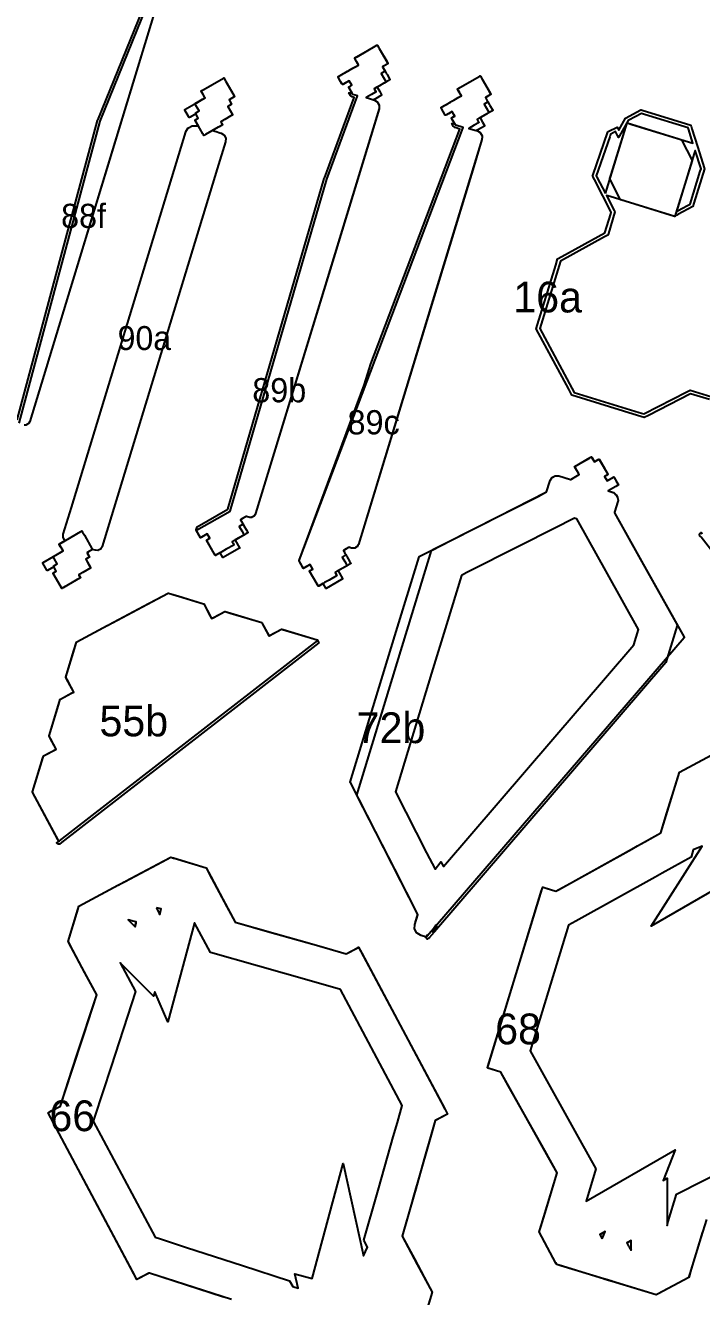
# Model space of a CAD drawing. Header units: millimetres. Extents: x 0 to 500, y 0 to 700.
# Drawn here: x 219.6 to 351.5, y 314.9 to 562.8 of the extents above; entities that cross this region are included whole.
import ezdxf
from ezdxf.enums import TextEntityAlignment as Align

# ---------------------------------------------------------------- set-up
doc = ezdxf.new("R2010")
doc.units = ezdxf.units.MM
doc.layers.add('CORTE', color=1, linetype='Continuous')
doc.layers.add('GRABADO', color=5, linetype='Continuous')

msp = doc.modelspace()

# ---------------------------------------------------------------- linework, layer by layer
at = {"layer": 'CORTE'}
for points in [[(218.4, 485.25), (234.22, 544.14), (243.21, 566.21)], [(244.57, 564.55), (227.08, 507.16), (220.5, 485.58), (220.5, 485.57), (220.3, 485.24), (220.22, 485.12), (220.21, 485.11), (220.21, 485.1), (220.2, 485.1), (220.19, 485.1), (220.07, 485.03), (219.73, 484.85), (219.73, 484.85), (219.72, 484.85), (219.72, 484.85), (219.71, 484.84), (219.7, 484.84), (219.56, 484.85)], [(353.06, 489.81), (349.36, 490.95), (341.14, 486.75), (340.3, 486.33), (339.03, 486.72), (326.23, 490.67), (325.6, 491.84), (319.24, 503.63), (323.06, 516.02), (323.44, 517.25), (324.28, 517.72), (332.67, 522.35), (333.8, 526.02), (333.9, 526.35), (330.6, 532.73), (330.37, 533.18), (330.26, 533.38), (330.32, 533.55), (333.23, 542.06), (333.28, 542.08), (335.03, 542.98), (335.35, 542.35), (335.35, 542.35), (336.69, 544.71), (339.66, 546.3), (339.74, 546.34), (339.93, 546.28), (349.4, 543.36), (349.44, 543.23), (349.47, 543.16), (349.64, 542.62), (350.73, 539.16), (352.09, 534.85), (350.02, 528.13), (349.83, 527.5), (348.86, 526.97), (346.9, 525.9), (346.67, 525.77), (346.26, 525.55), (333.68, 529.43), (332.94, 529.65), (334.48, 526.67), (334.62, 526.41), (333.33, 522.23), (333.23, 521.9), (332.58, 521.54), (323.99, 516.8), (323.73, 515.94), (319.95, 503.7), (326.24, 492.04), (326.69, 491.22), (339.35, 487.32), (340.24, 487.04), (348.65, 491.34), (349.29, 491.66), (353.52, 490.36)], [(352.45, 329.94), (351.37, 326.39), (349.44, 320.04), (349.07, 318.83), (349.01, 318.62), (343.03, 315.44), (342.64, 315.23), (334.09, 317.84), (334, 317.86), (332.71, 318.26), (332.61, 318.29), (324.39, 320.8), (323.25, 321.14), (323.07, 321.48), (323.04, 321.53), (319.86, 327.51), (320.29, 328.92), (321.4, 332.58), (323.36, 338.99), (320.91, 343.36), (313.88, 355.94), (312.35, 358.68), (309.89, 359.43), (309.74, 359.47), (309.93, 360.07), (309.93, 360.09), (320.28, 394.06), (320.33, 394.22), (320.49, 394.74), (320.61, 394.71), (320.61, 394.71), (323.09, 393.95), (324.38, 394.67), (325.94, 395.54), (337.89, 402.17), (339.03, 402.8), (343.57, 405.33), (344.7, 409.01), (346.72, 415.66), (347.19, 417.18), (353.4, 420.49)], [(361.84, 398.74), (341.71, 387.15), (351.64, 402.75), (349.89, 402.04), (349.45, 400.58), (349.45, 400.58), (343.84, 397.47), (342.43, 396.69), (327.58, 388.44), (326.98, 388.1), (325.54, 387.31), (318.07, 362.79), (319.04, 361.05), (327.79, 345.41), (330.92, 339.8), (329.01, 333.51), (346.34, 343.49), (344.03, 337.51), (344.8, 337.95), (344.77, 328.73), (345.01, 329.54), (346.63, 334.84), (367.4, 345.37)], [(258.29, 314.79), (250.88, 317.2), (243.86, 319.47), (243.8, 319.49), (243.67, 319.42), (241.4, 318.21), (240.22, 320.43), (224.06, 350.75), (224.81, 351.15), (226.46, 352.03), (226.48, 352.1), (228.69, 358.84), (230.94, 365.73), (233.55, 373.71), (230.71, 379.03), (229.1, 382.05), (228.14, 383.86), (227.98, 384.15), (229.88, 390.39), (230.08, 391.05), (237.68, 395.1), (237.75, 395.14), (238.9, 395.75), (238.99, 395.8), (246.29, 399.69), (247.98, 400.58), (248.55, 400.41), (248.64, 400.38), (254.87, 398.48), (255.99, 396.38), (258.9, 390.92), (260.52, 387.89), (268.34, 385.68), (275.48, 383.66), (282.23, 381.75), (284.41, 382.91), (284.63, 383.03), (285.24, 381.88), (285.26, 381.85), (301.26, 351.82), (301.44, 351.48), (301.97, 350.49), (301.8, 350.4), (301.8, 350.4), (299.6, 349.23), (299.57, 349.21), (298.66, 346.02), (297.57, 342.21), (295.64, 335.45), (295.45, 334.8), (293.13, 326.68), (296.07, 321.16), (297.76, 318.01), (298.96, 315.75), (296.99, 309.27)]]:
    msp.add_lwpolyline(points, dxfattribs=at)
for points in [[(284.6, 555.07), (284.49, 555.28), (284.2, 555.78), (283.87, 556.35), (283.87, 556.35), (283.86, 556.36), (283.86, 556.37), (283.86, 556.38), (283.86, 556.39), (283.86, 556.39), (283.86, 556.4), (283.87, 556.41), (283.87, 556.42), (283.87, 556.42), (283.88, 556.43), (283.88, 556.44), (283.88, 556.44), (283.89, 556.44), (283.9, 556.45), (284.32, 556.69), (288.19, 558.92), (288.2, 558.93), (288.21, 558.93), (288.21, 558.93), (288.22, 558.94), (288.23, 558.94), (288.24, 558.94), (288.24, 558.94), (288.25, 558.94), (288.26, 558.94), (288.26, 558.94), (288.27, 558.94), (288.28, 558.93), (288.28, 558.93), (288.29, 558.93), (288.3, 558.92), (288.3, 558.92), (288.31, 558.91), (288.31, 558.9), (288.32, 558.88), (288.65, 558.31), (290.1, 555.79), (290.32, 555.41), (290.32, 555.4), (290.33, 555.4), (290.33, 555.38), (290.33, 555.37), (290.33, 555.36), (290.33, 555.35), (290.33, 555.34), (290.32, 555.34), (290.32, 555.34), (290.32, 555.33), (290.31, 555.32), (290.31, 555.32), (290.3, 555.31), (290.3, 555.31), (289.34, 554.76), (289.28, 554.72), (289.71, 553.98), (289.74, 553.93), (289.78, 553.86), (290.09, 553.32), (290.17, 553.19), (290.7, 552.26), (290.7, 552.26), (290.7, 552.25), (290.71, 552.24), (290.71, 552.23), (290.71, 552.22), (290.71, 552.22), (290.71, 552.21), (290.7, 552.2), (290.7, 552.19), (290.7, 552.19), (290.69, 552.18), (290.69, 552.17), (290.68, 552.17), (290.68, 552.16), (290.67, 552.16), (290.54, 552.08), (290.13, 551.85), (289.73, 551.62), (289.53, 551.5), (288.72, 551.04), (288.6, 550.97), (288.25, 550.77), (288.74, 549.92), (289.11, 549.27), (289.11, 549.27), (289.12, 549.26), (289.12, 549.24), (289.12, 549.23), (289.12, 549.22), (289.12, 549.21), (289.12, 549.21), (289.11, 549.2), (289.11, 549.19), (289.1, 549.19), (289.1, 549.18), (289.1, 549.18), (289.09, 549.17), (289.09, 549.17), (287.93, 548.5), (287.54, 548.28), (287.72, 548.22), (287.73, 548.22), (287.73, 548.22), (288.07, 548), (288.3, 547.87), (288.3, 547.86), (288.31, 547.86), (288.31, 547.85), (288.32, 547.84), (288.32, 547.84), (288.44, 547.61), (288.63, 547.26), (288.63, 547.25), (288.64, 547.24), (288.64, 547.24), (288.64, 547.23), (288.64, 547.22), (288.63, 546.96), (288.62, 546.57), (288.62, 546.56), (288.61, 546.55), (288.61, 546.55), (279.06, 515.22), (264.54, 467.58), (264.54, 467.57), (264.43, 467.39), (264.26, 467.12), (264.25, 467.11), (264.25, 467.1), (264.24, 467.1), (264.24, 467.1), (263.96, 466.95), (263.78, 466.85), (263.77, 466.85), (263.76, 466.85), (263.76, 466.85), (263.75, 466.84), (263.74, 466.84), (263.43, 466.85), (263.22, 466.86), (263.22, 466.86), (263.21, 466.86), (263.2, 466.86), (262.76, 467), (262.64, 467.04), (262.64, 467.03), (262.64, 467.02), (262.64, 467.02), (262.64, 467.01), (262.63, 467), (262.63, 466.99), (262.62, 466.98), (262.61, 466.97), (262.13, 466.69), (261.59, 466.39), (261.83, 465.97), (262.05, 465.6), (262.22, 465.29), (262.27, 465.2), (262.81, 464.28), (263.01, 463.92), (263.01, 463.92), (263.02, 463.91), (263.02, 463.9), (263.02, 463.9), (263.02, 463.88), (263.02, 463.87), (263.01, 463.86), (263.01, 463.85), (263, 463.84), (262.99, 463.83), (262.99, 463.83), (262.98, 463.82), (262.65, 463.63), (262.24, 463.4), (262.24, 463.39), (260.58, 462.44), (260.56, 462.43), (260.56, 462.42), (261.42, 460.93), (261.43, 460.92), (261.43, 460.92), (261.43, 460.91), (261.43, 460.9), (261.43, 460.89), (261.43, 460.88), (261.43, 460.88), (261.43, 460.87), (261.42, 460.86), (261.41, 460.85), (261.41, 460.84), (261.4, 460.83), (261.4, 460.83), (261.25, 460.75), (258.24, 459.01), (258.23, 459.01), (258.23, 459.01), (258.22, 459), (258.22, 459), (258.21, 459), (258.19, 459), (258.18, 459), (258.17, 459), (258.16, 459.01), (258.15, 459.02), (258.14, 459.03), (258.14, 459.03), (258.13, 459.03), (258.13, 459.04), (257.61, 459.94), (256.77, 459.45), (256.76, 459.45), (256.76, 459.45), (256.75, 459.44), (256.75, 459.44), (256.74, 459.44), (256.73, 459.44), (256.72, 459.44), (256.71, 459.44), (256.7, 459.45), (256.69, 459.45), (256.68, 459.45), (256.67, 459.46), (256.67, 459.47), (256.66, 459.48), (256.47, 459.81), (255.01, 462.35), (255, 462.36), (255, 462.37), (255, 462.38), (255, 462.39), (255, 462.4), (255, 462.41), (255, 462.42), (255.01, 462.43), (255.01, 462.44), (255.02, 462.45), (255.03, 462.45), (255.03, 462.45), (255.11, 462.5), (255.6, 462.78), (255.57, 462.83), (255.11, 463.64), (253.96, 462.98), (253.87, 462.93), (253.86, 462.93), (253.85, 462.92), (253.84, 462.92), (253.83, 462.92), (253.82, 462.92), (253.82, 462.92), (253.81, 462.92), (253.79, 462.93), (253.78, 462.94), (253.78, 462.95), (253.77, 462.95), (253.77, 462.95), (253.01, 464.28), (253.01, 464.28), (253, 464.29), (253, 464.29), (253, 464.3), (253, 464.31), (253, 464.32), (253, 464.34), (253.01, 464.35), (253.01, 464.35), (253.02, 464.36), (253.03, 464.37), (253.03, 464.37), (253.04, 464.38), (259.56, 468.08), (278.41, 532.83), (284.42, 549.07), (283.52, 549.34), (283.49, 549.35), (283.48, 549.36), (283.48, 549.36), (283.47, 549.36), (283.47, 549.37), (283.46, 549.37), (283.46, 549.38), (283.45, 549.38), (283.45, 549.39), (283.15, 549.9), (282.7, 550.69), (282.69, 550.7), (282.69, 550.71), (282.69, 550.72), (282.69, 550.73), (282.69, 550.74), (282.69, 550.75), (282.69, 550.76), (282.69, 550.76), (282.7, 550.77), (282.7, 550.78), (282.71, 550.78), (282.71, 550.79), (282.72, 550.79), (282.72, 550.79), (283.08, 551), (283.29, 551.12), (283.1, 551.45), (282.8, 551.98), (282.1, 551.58), (281.56, 551.27), (281.55, 551.27), (281.55, 551.26), (281.54, 551.26), (281.53, 551.26), (281.53, 551.26), (281.52, 551.26), (281.51, 551.26), (281.5, 551.26), (281.5, 551.26), (281.49, 551.27), (281.48, 551.27), (281.48, 551.27), (281.47, 551.28), (281.47, 551.28), (281.46, 551.29), (281.46, 551.3), (281.12, 551.88), (280.64, 552.71), (280.64, 552.71), (280.64, 552.72), (280.64, 552.73), (280.64, 552.74), (280.64, 552.76), (280.64, 552.77), (280.64, 552.77), (280.64, 552.78), (280.65, 552.79), (280.65, 552.79), (280.66, 552.8), (280.66, 552.8), (280.67, 552.81), (280.67, 552.81), (280.7, 552.83), (280.71, 552.83), (281.69, 553.4), (282.51, 553.87), (282.72, 553.99), (283.13, 554.23), (283.98, 554.72), (284.6, 555.07)], [(304.67, 549.07), (304.55, 549.28), (304.26, 549.78), (303.93, 550.35), (303.93, 550.35), (303.93, 550.36), (303.93, 550.37), (303.93, 550.38), (303.93, 550.39), (303.93, 550.39), (303.93, 550.4), (303.93, 550.41), (303.93, 550.42), (303.93, 550.42), (303.94, 550.43), (303.95, 550.44), (303.95, 550.44), (303.95, 550.44), (303.96, 550.45), (304.39, 550.69), (308.25, 552.92), (308.27, 552.93), (308.28, 552.93), (308.28, 552.93), (308.29, 552.94), (308.3, 552.94), (308.3, 552.94), (308.31, 552.94), (308.32, 552.94), (308.32, 552.94), (308.33, 552.94), (308.34, 552.94), (308.35, 552.93), (308.35, 552.93), (308.36, 552.93), (308.36, 552.92), (308.37, 552.92), (308.37, 552.91), (308.38, 552.9), (308.39, 552.88), (308.72, 552.31), (310.17, 549.79), (310.39, 549.41), (310.39, 549.4), (310.39, 549.4), (310.4, 549.38), (310.4, 549.37), (310.4, 549.36), (310.4, 549.35), (310.39, 549.34), (310.39, 549.34), (310.39, 549.34), (310.38, 549.33), (310.38, 549.32), (310.37, 549.32), (310.37, 549.31), (310.36, 549.31), (309.41, 548.76), (309.35, 548.72), (309.78, 547.98), (309.8, 547.93), (309.84, 547.86), (310.15, 547.32), (310.23, 547.19), (310.77, 546.26), (310.77, 546.26), (310.77, 546.25), (310.77, 546.24), (310.77, 546.23), (310.77, 546.22), (310.77, 546.22), (310.77, 546.21), (310.77, 546.2), (310.77, 546.19), (310.76, 546.19), (310.76, 546.18), (310.75, 546.17), (310.75, 546.17), (310.74, 546.16), (310.74, 546.16), (310.6, 546.08), (310.19, 545.85), (309.79, 545.62), (309.6, 545.5), (308.79, 545.04), (308.66, 544.97), (308.32, 544.77), (308.8, 543.92), (309.18, 543.27), (309.18, 543.27), (309.18, 543.26), (309.19, 543.24), (309.19, 543.23), (309.19, 543.22), (309.19, 543.21), (309.18, 543.21), (309.18, 543.2), (309.18, 543.19), (309.17, 543.19), (309.17, 543.18), (309.16, 543.18), (309.16, 543.17), (309.15, 543.17), (308, 542.5), (307.6, 542.28), (307.79, 542.22), (307.79, 542.22), (307.8, 542.22), (308.14, 542), (308.36, 541.87), (308.37, 541.86), (308.37, 541.86), (308.38, 541.85), (308.38, 541.84), (308.39, 541.84), (308.51, 541.61), (308.7, 541.26), (308.7, 541.25), (308.7, 541.24), (308.7, 541.24), (308.7, 541.23), (308.7, 541.22), (308.69, 540.96), (308.68, 540.57), (308.68, 540.56), (308.68, 540.55), (308.68, 540.55), (299.13, 509.22), (284.61, 461.58), (284.61, 461.57), (284.49, 461.39), (284.33, 461.12), (284.32, 461.11), (284.31, 461.1), (284.31, 461.1), (284.3, 461.1), (284.03, 460.95), (283.84, 460.85), (283.84, 460.85), (283.83, 460.85), (283.82, 460.85), (283.82, 460.84), (283.81, 460.84), (283.49, 460.85), (283.29, 460.86), (283.28, 460.86), (283.27, 460.86), (283.27, 460.86), (282.83, 461), (282.71, 461.04), (282.71, 461.03), (282.71, 461.02), (282.71, 461.02), (282.7, 461.01), (282.7, 461), (282.69, 460.99), (282.68, 460.98), (282.67, 460.97), (282.19, 460.69), (281.66, 460.39), (281.89, 459.97), (282.11, 459.6), (282.29, 459.29), (282.34, 459.2), (282.87, 458.28), (283.08, 457.92), (283.08, 457.92), (283.08, 457.91), (283.08, 457.9), (283.08, 457.9), (283.08, 457.88), (283.08, 457.87), (283.08, 457.86), (283.07, 457.85), (283.07, 457.84), (283.06, 457.83), (283.05, 457.83), (283.05, 457.82), (282.72, 457.63), (282.31, 457.4), (282.3, 457.39), (280.64, 456.44), (280.63, 456.43), (280.63, 456.42), (281.49, 454.93), (281.49, 454.92), (281.49, 454.92), (281.5, 454.91), (281.5, 454.9), (281.5, 454.89), (281.5, 454.88), (281.5, 454.88), (281.49, 454.87), (281.49, 454.86), (281.48, 454.85), (281.47, 454.84), (281.47, 454.83), (281.46, 454.83), (281.32, 454.75), (278.3, 453.01), (278.3, 453.01), (278.29, 453.01), (278.29, 453), (278.28, 453), (278.27, 453), (278.26, 453), (278.25, 453), (278.24, 453), (278.22, 453.01), (278.21, 453.02), (278.21, 453.03), (278.2, 453.03), (278.2, 453.03), (278.2, 453.04), (277.68, 453.94), (276.84, 453.45), (276.83, 453.45), (276.82, 453.45), (276.82, 453.44), (276.81, 453.44), (276.81, 453.44), (276.79, 453.44), (276.78, 453.44), (276.77, 453.44), (276.76, 453.45), (276.76, 453.45), (276.75, 453.45), (276.74, 453.46), (276.73, 453.47), (276.73, 453.48), (276.54, 453.81), (275.07, 456.35), (275.07, 456.36), (275.06, 456.37), (275.06, 456.38), (275.06, 456.39), (275.06, 456.4), (275.06, 456.41), (275.07, 456.42), (275.07, 456.43), (275.08, 456.44), (275.09, 456.45), (275.09, 456.45), (275.1, 456.45), (275.17, 456.5), (275.67, 456.78), (275.64, 456.83), (275.17, 457.64), (274.02, 456.98), (273.93, 456.93), (273.93, 456.93), (273.92, 456.92), (273.91, 456.92), (273.9, 456.92), (273.89, 456.92), (273.88, 456.92), (273.87, 456.92), (273.86, 456.93), (273.85, 456.94), (273.84, 456.95), (273.84, 456.95), (273.84, 456.95), (273.08, 458.27), (273.02, 458.37), (273.02, 458.38), (273.01, 458.39), (273.01, 458.4), (273.01, 458.41), (273.01, 458.41), (273.01, 458.42), (273.01, 458.43), (273.02, 458.43), (305, 542.91), (303.59, 543.34), (303.55, 543.35), (303.55, 543.36), (303.55, 543.36), (303.54, 543.36), (303.53, 543.37), (303.53, 543.37), (303.52, 543.38), (303.52, 543.38), (303.51, 543.39), (303.22, 543.9), (302.76, 544.69), (302.76, 544.7), (302.76, 544.71), (302.75, 544.72), (302.75, 544.73), (302.75, 544.74), (302.76, 544.75), (302.76, 544.76), (302.76, 544.76), (302.76, 544.77), (302.77, 544.78), (302.77, 544.78), (302.78, 544.79), (302.79, 544.79), (302.79, 544.79), (303.14, 545), (303.36, 545.12), (303.17, 545.45), (302.86, 545.98), (302.16, 545.58), (301.62, 545.27), (301.62, 545.27), (301.61, 545.26), (301.61, 545.26), (301.6, 545.26), (301.59, 545.26), (301.58, 545.26), (301.58, 545.26), (301.57, 545.26), (301.56, 545.26), (301.55, 545.27), (301.55, 545.27), (301.54, 545.27), (301.54, 545.28), (301.53, 545.28), (301.53, 545.29), (301.52, 545.3), (301.19, 545.88), (300.71, 546.71), (300.71, 546.71), (300.71, 546.72), (300.7, 546.73), (300.7, 546.74), (300.7, 546.76), (300.7, 546.77), (300.71, 546.77), (300.71, 546.78), (300.71, 546.79), (300.72, 546.79), (300.72, 546.8), (300.73, 546.8), (300.73, 546.81), (300.74, 546.81), (300.77, 546.83), (300.77, 546.83), (301.76, 547.4), (302.58, 547.87), (302.78, 547.99), (303.2, 548.23), (304.05, 548.72), (304.67, 549.07)], [(254.67, 548.65), (254.59, 548.79), (254.28, 549.32), (253.93, 549.92), (253.93, 549.92), (253.93, 549.93), (253.93, 549.94), (253.93, 549.95), (253.93, 549.96), (253.93, 549.97), (253.93, 549.98), (253.93, 549.99), (253.93, 549.99), (253.94, 549.99), (253.94, 550), (253.95, 550.01), (253.95, 550.01), (253.96, 550.02), (253.96, 550.02), (254.18, 550.15), (258.26, 552.5), (258.27, 552.5), (258.28, 552.5), (258.28, 552.51), (258.29, 552.51), (258.3, 552.51), (258.3, 552.51), (258.31, 552.51), (258.32, 552.51), (258.33, 552.51), (258.33, 552.51), (258.34, 552.51), (258.35, 552.5), (258.35, 552.5), (258.36, 552.5), (258.36, 552.49), (258.37, 552.49), (258.37, 552.48), (258.38, 552.48), (258.38, 552.46), (258.73, 551.87), (260.26, 549.2), (260.39, 548.98), (260.39, 548.98), (260.39, 548.97), (260.4, 548.95), (260.4, 548.94), (260.4, 548.93), (260.4, 548.93), (260.39, 548.92), (260.39, 548.91), (260.39, 548.91), (260.38, 548.9), (260.38, 548.89), (260.37, 548.89), (260.37, 548.88), (260.36, 548.88), (259.35, 548.3), (259.35, 548.3), (259.79, 547.53), (259.8, 547.5), (259.81, 547.5), (259.81, 547.49), (259.81, 547.48), (259.81, 547.47), (259.81, 547.46), (259.81, 547.45), (259.81, 547.44), (259.8, 547.44), (259.8, 547.43), (259.8, 547.42), (259.79, 547.42), (259.79, 547.41), (259.78, 547.41), (259.78, 547.41), (259.77, 547.4), (259.1, 547.01), (260.01, 545.42), (260.02, 545.4), (260.02, 545.4), (260.03, 545.39), (260.03, 545.38), (260.03, 545.37), (260.03, 545.36), (260.03, 545.35), (260.03, 545.34), (260.02, 545.34), (260.02, 545.33), (260.02, 545.32), (260.01, 545.32), (260.01, 545.31), (260, 545.31), (260, 545.3), (259.64, 545.1), (258.28, 544.32), (258.23, 544.29), (257.74, 544), (258.03, 543.5), (258.04, 543.47), (258.04, 543.47), (258.05, 543.46), (258.05, 543.45), (258.05, 543.44), (258.05, 543.43), (258.05, 543.43), (258.05, 543.42), (258.05, 543.41), (258.04, 543.4), (258.04, 543.4), (258.04, 543.39), (258.03, 543.38), (258.03, 543.38), (258.02, 543.38), (258.02, 543.37), (257.18, 542.89), (256.14, 542.29), (256.84, 542.08), (257.58, 541.86), (257.79, 541.79), (257.79, 541.79), (257.8, 541.79), (258.32, 541.46), (258.36, 541.44), (258.37, 541.43), (258.37, 541.43), (258.38, 541.42), (258.38, 541.41), (258.39, 541.41), (258.41, 541.37), (258.7, 540.83), (258.7, 540.83), (258.7, 540.82), (258.7, 540.81), (258.7, 540.8), (258.7, 540.8), (258.7, 540.75), (258.68, 540.14), (258.68, 540.14), (258.68, 540.13), (258.68, 540.12), (257.07, 534.85), (234.61, 461.15), (234.61, 461.14), (234.59, 461.1), (234.33, 460.69), (234.32, 460.68), (234.31, 460.68), (234.31, 460.67), (234.3, 460.67), (233.88, 460.44), (233.84, 460.42), (233.84, 460.42), (233.83, 460.42), (233.82, 460.42), (233.82, 460.42), (233.81, 460.42), (233.32, 460.43), (233.29, 460.43), (233.28, 460.43), (233.27, 460.44), (233.27, 460.44), (232.71, 460.61), (232.71, 460.61), (232.71, 460.6), (232.71, 460.59), (232.7, 460.58), (232.7, 460.57), (232.69, 460.56), (232.68, 460.55), (232.67, 460.54), (231.94, 460.12), (231.66, 459.96), (231.78, 459.75), (232.1, 459.19), (232.11, 459.17), (232.12, 459.16), (232.12, 459.15), (232.12, 459.14), (232.12, 459.13), (232.12, 459.12), (232.12, 459.1), (232.11, 459.09), (232.11, 459.08), (232.1, 459.07), (232.09, 459.07), (232.08, 459.06), (231.41, 458.67), (232.32, 457.08), (232.33, 457.07), (232.34, 457.06), (232.34, 457.06), (232.34, 457.05), (232.34, 457.04), (232.34, 457.03), (232.34, 457.02), (232.34, 457.01), (232.34, 457), (232.33, 456.99), (232.32, 456.98), (232.32, 456.97), (232.31, 456.97), (232.31, 456.97), (230.59, 455.98), (230.54, 455.95), (230.51, 455.93), (230.05, 455.67), (230.32, 455.19), (230.35, 455.13), (230.36, 455.13), (230.36, 455.12), (230.36, 455.11), (230.36, 455.1), (230.36, 455.09), (230.36, 455.08), (230.36, 455.07), (230.35, 455.06), (230.35, 455.05), (230.34, 455.05), (230.34, 455.04), (230.33, 455.04), (230.32, 455.03), (227.99, 453.69), (227.66, 453.5), (226.84, 453.02), (226.83, 453.02), (226.82, 453.02), (226.82, 453.02), (226.81, 453.01), (226.81, 453.01), (226.79, 453.01), (226.78, 453.01), (226.77, 453.01), (226.76, 453.02), (226.76, 453.02), (226.75, 453.03), (226.74, 453.04), (226.73, 453.04), (226.73, 453.05), (226.62, 453.24), (225.07, 455.93), (225.07, 455.93), (225.07, 455.94), (225.06, 455.95), (225.06, 455.96), (225.06, 455.97), (225.07, 455.98), (225.07, 455.99), (225.07, 456), (225.08, 456.01), (225.09, 456.02), (225.09, 456.02), (225.1, 456.03), (225.14, 456.05), (225.67, 456.35), (225.67, 456.35), (225.17, 457.21), (223.96, 456.51), (223.93, 456.5), (223.93, 456.5), (223.92, 456.49), (223.91, 456.49), (223.9, 456.49), (223.89, 456.49), (223.88, 456.49), (223.87, 456.5), (223.86, 456.5), (223.85, 456.51), (223.84, 456.52), (223.84, 456.52), (223.84, 456.53), (223.03, 457.92), (223.02, 457.94), (223.02, 457.95), (223.01, 457.96), (223.01, 457.97), (223.01, 457.98), (223.01, 457.99), (223.01, 458), (223.02, 458.01), (223.02, 458.02), (223.03, 458.02), (223.04, 458.04), (223.05, 458.04), (223.08, 458.06), (225.09, 459.22), (225.11, 459.23), (225.14, 459.25), (225.9, 459.68), (226.79, 460.2), (226.98, 460.31), (226.59, 460.97), (226.51, 461.12), (226.24, 461.58), (226.24, 461.59), (226.24, 461.6), (226.24, 461.61), (226.24, 461.62), (226.24, 461.63), (226.24, 461.64), (226.24, 461.65), (226.24, 461.65), (226.25, 461.66), (226.26, 461.67), (226.27, 461.68), (226.27, 461.68), (226.61, 461.88), (227.41, 462.34), (227.3, 462.41), (227.28, 462.42), (227.28, 462.42), (227.27, 462.43), (227.27, 462.43), (227.26, 462.44), (227.26, 462.44), (227.24, 462.48), (226.99, 462.94), (226.99, 462.94), (226.99, 462.95), (226.99, 462.96), (226.99, 462.97), (226.99, 463.01), (227, 463.54), (227.01, 463.55), (227.01, 463.55), (227.01, 463.56), (228.6, 468.79), (250.92, 542.03), (250.93, 542.04), (250.93, 542.05), (250.96, 542.1), (251.4, 542.8), (251.4, 542.8), (251.41, 542.81), (251.41, 542.81), (251.42, 542.82), (251.42, 542.82), (252.15, 543.21), (252.2, 543.23), (252.21, 543.24), (252.22, 543.24), (252.22, 543.24), (252.23, 543.24), (252.24, 543.24), (253.06, 543.21), (253.12, 543.21), (253.13, 543.21), (253.13, 543.21), (253.14, 543.21), (253.42, 543.12), (252.76, 544.27), (252.76, 544.27), (252.76, 544.28), (252.75, 544.29), (252.75, 544.3), (252.75, 544.31), (252.76, 544.32), (252.76, 544.33), (252.76, 544.33), (252.76, 544.34), (252.77, 544.35), (252.77, 544.35), (252.78, 544.36), (252.79, 544.36), (252.79, 544.37), (252.99, 544.48), (253.36, 544.69), (253.36, 544.69), (252.86, 545.55), (251.75, 544.91), (251.63, 544.84), (251.62, 544.84), (251.61, 544.83), (251.61, 544.83), (251.6, 544.83), (251.59, 544.83), (251.58, 544.83), (251.58, 544.83), (251.57, 544.83), (251.56, 544.84), (251.55, 544.84), (251.55, 544.84), (251.54, 544.85), (251.54, 544.85), (251.53, 544.86), (251.53, 544.86), (251.52, 544.87), (251.45, 545), (250.71, 546.28), (250.71, 546.29), (250.71, 546.29), (250.7, 546.3), (250.7, 546.31), (250.7, 546.33), (250.7, 546.34), (250.71, 546.34), (250.71, 546.35), (250.71, 546.36), (250.72, 546.37), (250.72, 546.37), (250.73, 546.37), (250.73, 546.38), (250.74, 546.38), (250.75, 546.39), (250.75, 546.39), (252.55, 547.43), (252.74, 547.53), (252.78, 547.56), (253.55, 548), (254.2, 548.38), (254.67, 548.65)], [(332.75, 530.02), (336.99, 543.78), (337.93, 543.48), (349.83, 539.82), (348.93, 542.65), (348.87, 542.83), (340.4, 545.44), (339.81, 545.62), (337.34, 544.3), (337.17, 544.22), (335.51, 541.29), (335.32, 540.96), (334.74, 542.08), (334.74, 542.09), (333.82, 541.61), (333.77, 541.59), (333.59, 541.06), (330.98, 533.43), (331.1, 533.22), (332.75, 530.02)], [(346.6, 526.49), (347.34, 526.89), (347.4, 526.93), (349.17, 527.9), (349.27, 527.95), (351.26, 534.4), (351.4, 534.85), (350.28, 538.38), (350.27, 538.4), (350.09, 537.8), (346.6, 526.49)], [(297.82, 385.07), (297.82, 385.06), (297.81, 385.05), (297.81, 385.04), (297.8, 385.04), (297.79, 385.03), (297.79, 385.03), (297.78, 385.03), (297.77, 385.03), (297.77, 385.02), (297.76, 385.02), (297.75, 385.02), (297.74, 385.02), (297.74, 385.02), (297.73, 385.02), (296.73, 385.33), (296.68, 385.34), (296.68, 385.35), (296.67, 385.35), (295.99, 385.77), (295.96, 385.79), (295.96, 385.8), (295.95, 385.8), (295.94, 385.81), (295.94, 385.81), (295.94, 385.82), (295.56, 386.52), (295.54, 386.55), (295.54, 386.56), (295.54, 386.57), (295.54, 386.57), (295.54, 386.58), (295.54, 386.59), (295.56, 387.38), (295.56, 387.42), (295.56, 387.43), (295.57, 387.44), (295.57, 387.44), (296.15, 389.34), (296.17, 389.41), (291.17, 399.19), (283.02, 415.16), (283.02, 415.16), (283.01, 415.17), (283.01, 415.18), (283.01, 415.19), (283.01, 415.2), (283.01, 415.2), (283.01, 415.21), (291.72, 443.77), (296.41, 459.16), (296.41, 459.17), (296.41, 459.17), (296.42, 459.18), (296.42, 459.19), (296.43, 459.19), (296.44, 459.2), (296.44, 459.2), (296.44, 459.2), (311.84, 467.01), (321.28, 471.8), (321.9, 473.86), (321.95, 474.02), (321.96, 474.03), (321.96, 474.03), (322.3, 474.58), (322.32, 474.62), (322.33, 474.62), (322.34, 474.63), (322.34, 474.64), (322.38, 474.65), (322.95, 474.96), (322.96, 474.96), (322.96, 474.96), (322.97, 474.97), (322.98, 474.97), (322.98, 474.97), (323.02, 474.97), (323.67, 474.94), (323.68, 474.94), (325.92, 474.26), (325.99, 474.24), (326.04, 474.26), (327.65, 475.19), (326.83, 476.62), (326.79, 476.69), (326.79, 476.7), (326.79, 476.7), (326.79, 476.71), (326.78, 476.72), (326.78, 476.73), (326.78, 476.74), (326.79, 476.74), (326.79, 476.75), (326.79, 476.76), (326.8, 476.77), (326.81, 476.78), (326.81, 476.79), (326.82, 476.79), (329.8, 478.5), (329.93, 478.58), (329.98, 478.61), (329.99, 478.61), (329.99, 478.62), (330, 478.62), (330.01, 478.62), (330.02, 478.62), (330.03, 478.62), (330.04, 478.62), (330.06, 478.61), (330.07, 478.6), (330.07, 478.59), (330.08, 478.59), (330.08, 478.58), (330.12, 478.52), (330.14, 478.48), (330.6, 477.68), (331.35, 478.11), (331.39, 478.13), (331.45, 478.17), (331.46, 478.17), (331.47, 478.18), (331.47, 478.18), (331.48, 478.18), (331.49, 478.18), (331.5, 478.18), (331.51, 478.18), (331.52, 478.17), (331.52, 478.17), (331.53, 478.16), (331.54, 478.16), (331.55, 478.15), (331.55, 478.14), (333.14, 475.38), (333.21, 475.27), (333.21, 475.26), (333.22, 475.25), (333.22, 475.24), (333.22, 475.23), (333.22, 475.22), (333.22, 475.21), (333.21, 475.2), (333.21, 475.19), (333.2, 475.18), (333.19, 475.17), (333.19, 475.17), (333.18, 475.17), (332.61, 474.84), (333.11, 473.98), (334.35, 474.69), (334.35, 474.69), (334.36, 474.7), (334.37, 474.7), (334.38, 474.7), (334.39, 474.7), (334.4, 474.7), (334.41, 474.7), (334.42, 474.69), (334.43, 474.68), (334.44, 474.67), (334.44, 474.67), (334.45, 474.66), (334.48, 474.6), (335.26, 473.25), (335.26, 473.24), (335.27, 473.23), (335.27, 473.22), (335.27, 473.21), (335.27, 473.2), (335.27, 473.19), (335.26, 473.18), (335.26, 473.18), (335.26, 473.17), (335.24, 473.16), (335.24, 473.15), (333.27, 472.02), (334.36, 471.69), (334.42, 471.67), (334.42, 471.67), (334.43, 471.66), (334.44, 471.66), (334.45, 471.65), (334.82, 471.27), (334.84, 471.25), (334.84, 471.24), (334.84, 471.24), (334.85, 471.23), (335.1, 470.76), (335.11, 470.74), (335.11, 470.73), (335.11, 470.73), (335.12, 470.72), (335.23, 470.2), (335.24, 470.17), (335.24, 470.17), (335.24, 470.16), (335.24, 470.15), (335.24, 470.14), (335.23, 470.14), (334.54, 467.85), (334.51, 467.76), (339.78, 458.33), (348.1, 443.46), (348.1, 443.46), (348.1, 443.45), (348.11, 443.44), (348.11, 443.43), (348.11, 443.43), (348.11, 443.41), (348.1, 443.4), (348.09, 443.39), (348.09, 443.38), (298.02, 385.17), (297.9, 385.37), (297.83, 385.08), (297.82, 385.07)], [(338.3, 441.97), (339.22, 444.99), (333.16, 455.84), (327.16, 466.56), (326.86, 466.66), (326.86, 466.66), (326.7, 466.7), (322.78, 464.71), (315.93, 461.24), (305.76, 456.08), (304.66, 455.52), (301.76, 445.99), (298.85, 436.45), (291.82, 413.32), (297.89, 401.42), (299.53, 398.22), (300.68, 399.65), (301.17, 398.79), (338.3, 441.97)], [(226.23, 403.76), (226.18, 403.62), (225.96, 404.05), (221.03, 413.29), (221.03, 413.3), (221.03, 413.31), (221.03, 413.31), (221.02, 413.32), (221.02, 413.33), (221.03, 413.34), (221.03, 413.35), (223.04, 419.94), (223.14, 420.28), (223.14, 420.29), (223.15, 420.3), (223.15, 420.3), (223.16, 420.31), (223.17, 420.32), (223.17, 420.32), (223.18, 420.33), (225.57, 421.6), (225.63, 421.63), (224.52, 423.71), (224.27, 424.18), (224.27, 424.18), (224.26, 424.19), (224.26, 424.2), (224.26, 424.21), (224.26, 424.23), (224.26, 424.23), (224.26, 424.23), (226.04, 430.08), (226.44, 431.37), (226.44, 431.37), (226.44, 431.38), (226.45, 431.39), (226.45, 431.39), (226.46, 431.4), (226.46, 431.4), (226.47, 431.41), (228.64, 432.57), (229.06, 432.79), (227.99, 434.8), (227.54, 435.64), (227.54, 435.65), (227.53, 435.66), (227.53, 435.66), (227.53, 435.68), (227.53, 435.69), (227.53, 435.69), (227.53, 435.7), (229.02, 440.57), (229.62, 442.54), (229.62, 442.55), (229.63, 442.56), (229.63, 442.56), (229.64, 442.57), (229.65, 442.58), (229.65, 442.58), (235.59, 445.75), (235.65, 445.78), (236.55, 446.26), (236.62, 446.3), (242.35, 449.35), (247.49, 452.09), (247.5, 452.09), (247.5, 452.09), (247.51, 452.09), (247.52, 452.1), (247.53, 452.1), (247.53, 452.1), (247.54, 452.09), (249.24, 451.58), (249.52, 451.49), (254.39, 450.01), (254.39, 450.01), (254.4, 450), (254.41, 450), (254.42, 449.99), (254.42, 449.98), (254.43, 449.98), (254.43, 449.97), (255.7, 447.58), (255.95, 447.12), (256.16, 447.23), (256.3, 447.3), (258.53, 448.5), (258.54, 448.5), (258.55, 448.5), (258.56, 448.5), (258.56, 448.51), (258.57, 448.51), (258.58, 448.5), (258.59, 448.5), (258.59, 448.5), (259.51, 448.22), (259.53, 448.22), (259.72, 448.16), (265.73, 446.33), (265.73, 446.33), (265.74, 446.32), (265.75, 446.32), (265.75, 446.32), (265.76, 446.31), (265.76, 446.3), (265.76, 446.3), (265.77, 446.29), (267.1, 443.79), (267.13, 443.74), (267.17, 443.77), (269.58, 445.05), (269.58, 445.05), (269.59, 445.06), (269.6, 445.06), (269.6, 445.06), (269.61, 445.06), (269.62, 445.06), (269.63, 445.06), (269.63, 445.06), (269.91, 444.97), (269.91, 444.97), (276.55, 442.95), (276.57, 442.94), (276.57, 442.94), (276.58, 442.94), (276.59, 442.93), (276.59, 442.93), (276.6, 442.92), (276.6, 442.92), (276.61, 442.91), (276.61, 442.9), (276.62, 442.89), (276.62, 442.88), (276.62, 442.88), (276.62, 442.87), (276.62, 442.86), (276.62, 442.86), (276.62, 442.85), (276.61, 442.84), (276.61, 442.84), (276.61, 442.83), (276.6, 442.82), (276.6, 442.82), (276.59, 442.81), (226.23, 403.76)], [(245.24, 390.73), (245.68, 389.74), (245.84, 389.38), (246.06, 390.23), (246.14, 390.49), (245.24, 390.73)], [(285.62, 325.89), (288.28, 335.17), (288.55, 336.12), (291.39, 346.07), (292.18, 348.83), (293.14, 352.18), (281.08, 374.8), (275.44, 376.4), (264.93, 379.37), (255.74, 381.97), (252.65, 387.77), (247.45, 368.46), (244.86, 374.32), (244.63, 373.46), (238.13, 380), (241.13, 374.37), (236.36, 359.78), (234.72, 354.79), (233.12, 349.89), (232.87, 349.11), (244.92, 326.48), (245.99, 326.14), (251.08, 324.49), (261.99, 320.95), (271.17, 317.98), (271.79, 316.83), (272.81, 316.55), (272.19, 319.33), (275.55, 318.43), (281.59, 340.86), (285.61, 322.81), (286.34, 324.54), (285.62, 325.89)], [(241.21, 387.72), (241.27, 387.94), (240.63, 388.11), (240.39, 388.17), (239.68, 388.37), (240.81, 387.23), (241.03, 387.02), (241.21, 387.72)], [(332.15, 326.17), (332.56, 327.24), (332.68, 327.55), (331.9, 327.1), (331.69, 326.98), (332.15, 326.17)], [(337.1, 325.45), (336.93, 325.35), (337.28, 324.75), (337.39, 324.56), (337.75, 323.92), (337.76, 325.57), (337.76, 325.82), (337.1, 325.45)]]:
    msp.add_lwpolyline(points, close=True, dxfattribs=at)
at = {"layer": 'GRABADO'}
for points in [[(218.05, 485.88), (233.73, 544.27), (233.75, 544.33), (242.54, 565.89)], [(244.57, 564.55), (235.02, 533.22), (220.5, 485.58), (220.5, 485.57), (220.39, 485.39), (220.22, 485.12), (220.21, 485.11), (220.21, 485.1), (220.2, 485.1), (220.19, 485.1), (219.92, 484.95), (219.73, 484.85), (219.73, 484.85), (219.72, 484.85), (219.72, 484.85), (219.71, 484.84), (219.7, 484.84), (219.39, 484.85)], [(390.41, 412.75), (351.46, 462.97), (351.42, 462.99), (351.38, 463.01), (351.34, 463.03), (351.3, 463.06), (351.26, 463.1), (351.23, 463.13), (351.2, 463.17), (351.18, 463.22), (351.16, 463.26), (351.14, 463.31), (351.13, 463.35), (351.13, 463.4), (351.12, 463.45), (351.13, 463.5), (351.13, 463.55), (351.15, 463.59), (351.16, 463.64), (351.18, 463.68), (351.21, 463.73), (351.24, 463.76), (351.27, 463.8), (351.31, 463.83), (351.35, 463.86), (351.39, 463.89), (351.41, 463.9), (351.56, 463.6)], [(351.71, 327.5), (349.31, 319.61), (349.05, 318.78), (349.01, 318.62), (342.92, 315.38), (342.64, 315.23), (333.93, 317.89), (333.84, 317.91), (332.53, 318.31), (332.42, 318.35), (324.04, 320.9), (323.25, 321.14), (323.12, 321.38), (323.1, 321.42), (319.86, 327.51), (320.16, 328.49), (320.93, 331.01), (323.36, 338.99), (321.68, 341.99), (312.93, 357.63), (312.35, 358.68), (309.84, 359.44), (309.74, 359.47), (309.83, 359.75), (309.83, 359.76), (320.4, 394.43), (320.42, 394.5), (320.49, 394.74), (320.58, 394.72), (320.58, 394.72), (323.09, 393.95), (323.58, 394.22), (324.19, 394.56), (339.03, 402.8), (340.45, 403.59), (343.57, 405.33), (344.35, 407.86), (346.86, 416.12), (347.19, 417.18), (353.51, 420.56)], [(259.84, 314.3), (248.92, 317.83), (243.84, 319.48), (243.8, 319.49), (243.71, 319.45), (241.4, 318.21), (240.53, 319.84), (224.06, 350.75), (224.62, 351.05), (226.46, 352.03), (226.47, 352.07), (228.07, 356.96), (229.7, 361.96), (233.55, 373.71), (231.26, 378.01), (228.89, 382.45), (228.11, 383.91), (227.98, 384.15), (229.92, 390.51), (230.08, 391.05), (237.83, 395.18), (237.9, 395.22), (239.07, 395.84), (239.16, 395.89), (246.61, 399.86), (247.98, 400.58), (248.44, 400.44), (248.52, 400.42), (254.87, 398.48), (255.78, 396.78), (258.14, 392.36), (260.52, 387.89), (266.84, 386.1), (277.34, 383.13), (282.23, 381.75), (284.45, 382.93), (284.63, 383.03), (285.08, 382.18), (285.09, 382.16), (301.45, 351.47), (301.58, 351.22), (301.97, 350.49), (301.83, 350.41), (301.83, 350.41), (299.58, 349.22), (299.57, 349.21), (298.91, 346.91), (298.12, 344.14), (295.28, 334.19), (295.01, 333.24), (293.13, 326.68), (295.51, 322.22), (297.98, 317.58), (298.96, 315.75), (296.95, 309.14)]]:
    msp.add_lwpolyline(points, dxfattribs=at)
for points in [[(287.73, 548.22), (288.26, 547.89), (288.27, 547.88), (288.3, 547.87), (288.3, 547.87), (288.31, 547.86), (288.32, 547.84), (288.32, 547.84), (288.34, 547.8), (288.46, 547.58), (288.64, 547.24), (288.64, 547.19), (288.64, 547.18), (288.63, 547.12), (288.62, 546.57), (288.62, 546.56), (288.62, 546.56), (288.61, 546.56), (287.01, 541.28), (277.4, 509.75), (264.54, 467.58), (264.54, 467.58), (264.54, 467.57), (264.54, 467.57), (264.54, 467.57), (264.52, 467.53), (264.37, 467.3), (264.25, 467.11), (264, 466.97), (263.81, 466.87), (263.8, 466.86), (263.76, 466.84), (263.26, 466.86), (263.24, 466.86), (263.22, 466.86), (263.22, 466.86), (263.22, 466.86), (263.21, 466.86), (263.2, 466.86), (263.2, 466.86), (262.65, 467.03), (262.67, 467.01), (261.87, 466.55), (261.59, 466.39), (261.71, 466.18), (261.8, 466.03), (262.03, 465.62), (262.04, 465.61), (262.04, 465.61), (262.08, 465.53), (262.01, 465.49), (262.01, 465.49), (261.96, 465.46), (261.34, 465.1), (261.85, 464.22), (262.26, 463.51), (262.26, 463.5), (262.26, 463.5), (262.3, 463.43), (260.53, 462.41), (260.5, 462.39), (260.48, 462.38), (260.44, 462.36), (259.98, 462.09), (260.15, 461.79), (260.25, 461.62), (260.32, 461.5), (260.26, 461.46), (260.26, 461.46), (258.81, 460.63), (257.93, 460.12), (257.63, 459.95), (257.59, 459.93), (256.77, 459.45), (256.77, 459.45), (256.7, 459.41), (256.55, 459.67), (256.55, 459.67), (256.53, 459.7), (254.97, 462.42), (255.03, 462.45), (255.03, 462.45), (255.08, 462.48), (255.6, 462.78), (255.6, 462.78), (255.11, 463.64), (253.89, 462.94), (253.87, 462.93), (253.87, 462.93), (253.87, 462.93), (253.81, 462.89), (252.97, 464.35), (252.94, 464.4), (252.95, 464.43), (252.95, 464.44), (252.95, 464.44), (253.17, 465.03), (259.14, 468.42), (277.93, 532.97), (277.94, 533.01), (283.77, 548.75), (283.38, 548.87), (283.34, 548.88), (283.31, 548.89), (283.31, 548.89), (283.28, 548.9), (283.27, 548.9), (283.24, 548.92), (283.23, 548.92), (283.17, 548.96), (283.17, 548.97), (283.14, 548.99), (283.13, 549), (283.08, 549.04), (283.08, 549.05), (283.06, 549.07), (283.06, 549.07), (283.03, 549.11), (283.03, 549.11), (283.02, 549.14), (282.72, 549.65), (282.99, 549.64), (283.05, 549.64), (283.06, 549.64), (283.07, 549.64), (283.07, 549.64), (283.35, 549.55), (282.7, 550.69), (282.69, 550.7), (282.69, 550.71), (282.69, 550.72), (282.69, 550.73), (282.69, 550.74), (282.69, 550.75), (282.69, 550.76), (282.69, 550.76), (282.7, 550.77), (282.7, 550.78), (282.71, 550.78), (282.71, 550.79), (282.72, 550.79), (282.72, 550.79), (282.93, 550.91), (283.29, 551.12), (283.29, 551.12), (282.8, 551.98), (281.68, 551.34), (281.56, 551.27), (281.55, 551.27), (281.55, 551.26), (281.54, 551.26), (281.53, 551.26), (281.53, 551.26), (281.52, 551.26), (281.51, 551.26), (281.5, 551.26), (281.5, 551.26), (281.49, 551.27), (281.48, 551.27), (281.48, 551.27), (281.47, 551.28), (281.47, 551.28), (281.46, 551.29), (281.46, 551.3), (281.38, 551.43), (280.64, 552.71), (280.64, 552.71), (280.64, 552.72), (280.64, 552.73), (280.64, 552.74), (280.64, 552.76), (280.64, 552.77), (280.64, 552.77), (280.64, 552.78), (280.65, 552.79), (280.65, 552.79), (280.66, 552.8), (280.66, 552.8), (280.67, 552.81), (280.67, 552.81), (280.68, 552.81), (280.68, 552.82), (282.49, 553.85), (282.67, 553.96), (282.72, 553.99), (283.48, 554.43), (284.14, 554.81), (284.6, 555.07), (284.52, 555.21), (284.21, 555.75), (283.87, 556.35), (283.87, 556.35), (283.86, 556.36), (283.86, 556.37), (283.86, 556.38), (283.86, 556.39), (283.86, 556.39), (283.86, 556.4), (283.87, 556.41), (283.87, 556.42), (283.87, 556.42), (283.88, 556.43), (283.88, 556.44), (283.88, 556.44), (283.89, 556.44), (283.9, 556.45), (284.11, 556.57), (288.2, 558.92), (288.21, 558.93), (288.21, 558.93), (288.21, 558.93), (288.22, 558.94), (288.23, 558.94), (288.24, 558.94), (288.24, 558.94), (288.25, 558.94), (288.26, 558.94), (288.26, 558.94), (288.27, 558.94), (288.28, 558.93), (288.28, 558.93), (288.29, 558.93), (288.3, 558.92), (288.3, 558.92), (288.31, 558.91), (288.31, 558.9), (288.32, 558.89), (288.66, 558.29), (290.2, 555.62), (290.32, 555.41), (290.32, 555.4), (290.33, 555.4), (290.33, 555.38), (290.33, 555.37), (290.33, 555.36), (290.33, 555.35), (290.33, 555.34), (290.32, 555.34), (290.32, 555.34), (290.32, 555.33), (290.31, 555.32), (290.31, 555.32), (290.3, 555.31), (290.3, 555.31), (289.29, 554.73), (289.28, 554.72), (289.72, 553.96), (289.74, 553.93), (289.74, 553.93), (289.74, 553.92), (289.75, 553.91), (289.75, 553.89), (289.75, 553.88), (289.74, 553.88), (289.74, 553.87), (289.74, 553.86), (289.74, 553.86), (289.73, 553.85), (289.73, 553.84), (289.72, 553.84), (289.71, 553.84), (289.71, 553.83), (289.7, 553.83), (289.03, 553.44), (289.95, 551.85), (289.96, 551.83), (289.96, 551.83), (289.96, 551.82), (289.97, 551.81), (289.97, 551.79), (289.97, 551.78), (289.96, 551.78), (289.96, 551.77), (289.96, 551.76), (289.96, 551.76), (289.95, 551.75), (289.95, 551.75), (289.94, 551.74), (289.93, 551.74), (289.93, 551.73), (289.58, 551.53), (288.22, 550.75), (288.17, 550.72), (287.67, 550.43), (287.96, 549.93), (287.98, 549.9), (287.98, 549.9), (287.98, 549.89), (287.98, 549.88), (287.99, 549.87), (287.99, 549.86), (287.99, 549.86), (287.98, 549.85), (287.98, 549.84), (287.98, 549.83), (287.98, 549.83), (287.97, 549.82), (287.96, 549.81), (287.96, 549.81), (287.96, 549.8), (287.95, 549.8), (287.12, 549.32), (286.08, 548.72), (286.77, 548.51), (287.52, 548.28), (287.73, 548.22)], [(307.8, 542.22), (308.32, 541.89), (308.33, 541.88), (308.36, 541.87), (308.36, 541.87), (308.38, 541.86), (308.39, 541.84), (308.39, 541.84), (308.41, 541.8), (308.53, 541.58), (308.7, 541.24), (308.7, 541.19), (308.7, 541.18), (308.7, 541.12), (308.68, 540.57), (308.68, 540.56), (308.68, 540.56), (308.68, 540.56), (307.07, 535.28), (297.46, 503.75), (284.61, 461.58), (284.61, 461.58), (284.61, 461.57), (284.61, 461.57), (284.61, 461.57), (284.58, 461.53), (284.44, 461.3), (284.32, 461.11), (284.06, 460.97), (283.87, 460.87), (283.86, 460.86), (283.83, 460.84), (283.32, 460.86), (283.3, 460.86), (283.29, 460.86), (283.28, 460.86), (283.28, 460.86), (283.28, 460.86), (283.27, 460.86), (283.27, 460.86), (282.72, 461.03), (282.73, 461.01), (281.93, 460.55), (281.66, 460.39), (281.78, 460.18), (281.86, 460.03), (282.1, 459.62), (282.1, 459.61), (282.1, 459.61), (282.15, 459.53), (282.08, 459.49), (282.08, 459.49), (282.02, 459.46), (281.41, 459.1), (281.92, 458.22), (282.32, 457.51), (282.33, 457.5), (282.33, 457.5), (282.37, 457.43), (280.59, 456.41), (280.56, 456.39), (280.54, 456.38), (280.51, 456.36), (280.05, 456.09), (280.22, 455.79), (280.32, 455.62), (280.39, 455.5), (280.32, 455.46), (280.32, 455.46), (278.88, 454.63), (277.99, 454.12), (277.69, 453.95), (277.66, 453.93), (276.83, 453.45), (276.83, 453.45), (276.77, 453.41), (276.62, 453.67), (276.62, 453.67), (276.6, 453.7), (275.04, 456.42), (275.1, 456.45), (275.1, 456.45), (275.14, 456.48), (275.67, 456.78), (275.67, 456.78), (275.17, 457.64), (273.96, 456.94), (273.94, 456.93), (273.93, 456.93), (273.93, 456.93), (273.87, 456.89), (273.03, 458.35), (273, 458.4), (273.02, 458.43), (273.02, 458.44), (273.02, 458.44), (285.74, 492.65), (287.01, 496.81), (304.35, 542.59), (303.44, 542.87), (303.41, 542.88), (303.38, 542.89), (303.37, 542.89), (303.35, 542.9), (303.34, 542.9), (303.3, 542.92), (303.3, 542.92), (303.24, 542.96), (303.23, 542.97), (303.2, 542.99), (303.2, 543), (303.15, 543.04), (303.14, 543.05), (303.13, 543.07), (303.12, 543.07), (303.1, 543.11), (303.1, 543.11), (303.08, 543.14), (302.78, 543.65), (303.06, 543.64), (303.12, 543.64), (303.13, 543.64), (303.13, 543.64), (303.14, 543.64), (303.42, 543.55), (302.76, 544.69), (302.76, 544.7), (302.76, 544.71), (302.75, 544.72), (302.75, 544.73), (302.75, 544.74), (302.76, 544.75), (302.76, 544.76), (302.76, 544.76), (302.76, 544.77), (302.77, 544.78), (302.77, 544.78), (302.78, 544.79), (302.79, 544.79), (302.79, 544.79), (302.99, 544.91), (303.36, 545.12), (303.36, 545.12), (302.86, 545.98), (301.75, 545.34), (301.62, 545.27), (301.62, 545.27), (301.61, 545.26), (301.61, 545.26), (301.6, 545.26), (301.59, 545.26), (301.58, 545.26), (301.58, 545.26), (301.57, 545.26), (301.56, 545.26), (301.55, 545.27), (301.55, 545.27), (301.54, 545.27), (301.54, 545.28), (301.53, 545.28), (301.53, 545.29), (301.52, 545.3), (301.45, 545.43), (300.71, 546.71), (300.71, 546.71), (300.71, 546.72), (300.7, 546.73), (300.7, 546.74), (300.7, 546.76), (300.7, 546.77), (300.71, 546.77), (300.71, 546.78), (300.71, 546.79), (300.72, 546.79), (300.72, 546.8), (300.73, 546.8), (300.73, 546.81), (300.74, 546.81), (300.74, 546.81), (300.75, 546.82), (302.55, 547.85), (302.74, 547.96), (302.78, 547.99), (303.55, 548.43), (304.2, 548.81), (304.67, 549.07), (304.59, 549.21), (304.28, 549.75), (303.93, 550.35), (303.93, 550.35), (303.93, 550.36), (303.93, 550.37), (303.93, 550.38), (303.93, 550.39), (303.93, 550.39), (303.93, 550.4), (303.93, 550.41), (303.93, 550.42), (303.93, 550.42), (303.94, 550.43), (303.95, 550.44), (303.95, 550.44), (303.95, 550.44), (303.96, 550.45), (304.18, 550.57), (308.26, 552.92), (308.27, 552.93), (308.28, 552.93), (308.28, 552.93), (308.29, 552.94), (308.3, 552.94), (308.3, 552.94), (308.31, 552.94), (308.32, 552.94), (308.32, 552.94), (308.33, 552.94), (308.34, 552.94), (308.35, 552.93), (308.35, 552.93), (308.36, 552.93), (308.36, 552.92), (308.37, 552.92), (308.37, 552.91), (308.38, 552.9), (308.38, 552.89), (308.73, 552.29), (310.26, 549.62), (310.39, 549.41), (310.39, 549.4), (310.39, 549.4), (310.4, 549.38), (310.4, 549.37), (310.4, 549.36), (310.4, 549.35), (310.39, 549.34), (310.39, 549.34), (310.39, 549.34), (310.38, 549.33), (310.38, 549.32), (310.37, 549.32), (310.37, 549.31), (310.36, 549.31), (309.35, 548.73), (309.35, 548.72), (309.79, 547.96), (309.8, 547.93), (309.8, 547.93), (309.81, 547.92), (309.81, 547.91), (309.81, 547.89), (309.81, 547.88), (309.81, 547.88), (309.81, 547.87), (309.8, 547.86), (309.8, 547.86), (309.8, 547.85), (309.79, 547.84), (309.79, 547.84), (309.78, 547.84), (309.78, 547.83), (309.77, 547.83), (309.1, 547.44), (310.01, 545.85), (310.02, 545.83), (310.02, 545.83), (310.03, 545.82), (310.03, 545.81), (310.03, 545.79), (310.03, 545.78), (310.03, 545.78), (310.03, 545.77), (310.02, 545.76), (310.02, 545.76), (310.01, 545.75), (310.01, 545.75), (310.01, 545.74), (310, 545.74), (310, 545.73), (309.64, 545.53), (308.28, 544.75), (308.23, 544.72), (307.74, 544.43), (308.03, 543.93), (308.04, 543.9), (308.04, 543.9), (308.05, 543.89), (308.05, 543.88), (308.05, 543.87), (308.05, 543.86), (308.05, 543.86), (308.05, 543.85), (308.05, 543.84), (308.04, 543.83), (308.04, 543.83), (308.03, 543.82), (308.03, 543.81), (308.03, 543.81), (308.02, 543.8), (308.02, 543.8), (307.18, 543.32), (306.14, 542.72), (306.84, 542.51), (307.58, 542.28), (307.8, 542.22)], [(254.3, 549.29), (253.9, 549.98), (253.97, 550.03), (258.27, 552.5), (258.27, 552.5), (258.34, 552.54), (258.74, 551.84), (260.36, 549.03), (260.43, 548.92), (259.35, 548.3), (259.43, 548.16), (259.84, 547.44), (259.55, 547.28), (259.1, 547.01), (259.73, 545.91), (260.06, 545.34), (259.69, 545.13), (258.51, 544.45), (258.09, 544.21), (257.74, 544), (257.83, 543.84), (257.91, 543.71), (258.08, 543.41), (257.44, 543.04), (257.26, 542.94), (254.77, 541.5), (254.59, 541.4), (254.46, 541.32), (254.38, 541.46), (254.27, 541.65), (253.09, 543.7), (252.98, 543.89), (252.73, 544.33), (252.84, 544.39), (252.97, 544.47), (253.36, 544.69), (253.22, 544.94), (252.79, 545.68), (253, 545.8), (253.53, 546.11), (252.91, 547.19), (252.72, 547.52), (253.89, 548.2), (254.36, 548.47), (254.67, 548.65), (254.62, 548.73), (254.3, 549.29)], [(333.88, 533.7), (336.99, 543.78), (347.08, 540.67), (347.57, 540.51), (349.66, 536.42), (346.5, 526.15), (346.3, 525.53), (335.78, 528.78), (335.72, 528.8), (333.63, 532.89), (333.65, 532.94), (333.88, 533.7)], [(296.8, 385.31), (296.76, 385.32), (296.67, 385.35), (296.04, 385.74), (295.94, 385.8), (295.59, 386.47), (295.54, 386.57), (295.54, 386.59), (295.54, 386.59), (295.54, 386.67), (295.56, 387.33), (295.56, 387.42), (295.56, 387.43), (295.56, 387.43), (295.56, 387.43), (295.73, 387.98), (296.11, 389.22), (296.17, 389.41), (291.66, 398.24), (284.3, 412.65), (284.3, 412.65), (284.29, 412.67), (284.3, 412.7), (284.3, 412.7), (292.15, 438.48), (295.06, 448.03), (298.84, 460.42), (302.59, 462.32), (312.76, 467.48), (319.61, 470.95), (321.28, 471.8), (321.84, 473.66), (321.95, 474.02), (321.95, 474.02), (321.95, 474.03), (322.28, 474.55), (322.33, 474.63), (322.41, 474.67), (322.69, 474.82), (322.95, 474.96), (322.95, 474.96), (322.97, 474.97), (322.98, 474.97), (322.98, 474.97), (323.06, 474.96), (323.67, 474.94), (323.67, 474.94), (323.68, 474.94), (323.68, 474.94), (323.68, 474.94), (325.74, 474.31), (325.78, 474.3), (325.99, 474.24), (326.03, 474.25), (326.13, 474.32), (326.99, 474.81), (327.65, 475.19), (327.51, 475.44), (326.88, 476.54), (326.76, 476.75), (329.63, 478.41), (329.93, 478.58), (329.95, 478.59), (329.98, 478.61), (329.98, 478.61), (330.05, 478.65), (330.08, 478.58), (330.08, 478.58), (330.11, 478.53), (330.13, 478.5), (330.17, 478.44), (330.6, 477.68), (331.3, 478.09), (331.39, 478.14), (331.52, 478.21), (332.55, 476.42), (333.06, 475.52), (333.14, 475.39), (333.25, 475.2), (333.18, 475.17), (333.18, 475.17), (332.97, 475.04), (332.61, 474.84), (332.9, 474.34), (333.1, 474), (333.11, 473.98), (333.17, 474.01), (334.23, 474.62), (334.35, 474.69), (334.35, 474.69), (334.41, 474.73), (334.5, 474.57), (334.52, 474.53), (334.88, 473.91), (335.3, 473.18), (334.76, 472.88), (333.32, 472.05), (333.27, 472.02), (334.28, 471.71), (334.37, 471.69), (334.42, 471.67), (334.42, 471.67), (334.42, 471.67), (334.44, 471.66), (334.79, 471.29), (334.81, 471.27), (334.84, 471.25), (334.84, 471.25), (334.84, 471.24), (334.85, 471.23), (334.85, 471.23), (334.95, 471.04), (335.08, 470.79), (335.11, 470.75), (335.11, 470.74), (335.11, 470.74), (335.12, 470.73), (335.12, 470.72), (335.12, 470.72), (335.22, 470.23), (335.24, 470.17), (335.24, 470.17), (335.24, 470.15), (335.23, 470.14), (335.23, 470.14), (334.74, 468.52), (334.58, 467.99), (334.56, 467.94), (334.51, 467.76), (339.27, 459.25), (346.74, 445.89), (346.79, 445.8), (346.78, 445.77), (346.78, 445.77), (346.78, 445.77), (344.57, 438.52), (299.44, 386.05), (298.9, 386.14), (298.89, 386.13), (299.38, 385.98), (298.4, 384.84), (298.37, 384.8), (298.33, 384.77), (298.29, 384.74), (298.24, 384.72), (298.2, 384.7), (298.15, 384.68), (298.13, 384.67), (298.1, 384.64), (298.09, 384.63), (298.04, 384.6), (298.04, 384.6), (298.01, 384.58), (298.01, 384.58), (297.97, 384.57), (297.76, 384.93), (297.7, 385.03), (297.19, 385.19), (296.8, 385.31)], [(225.14, 459.25), (226.23, 459.88), (226.87, 460.24), (226.98, 460.31), (226.72, 460.76), (226.6, 460.96), (226.21, 461.64), (226.29, 461.69), (226.34, 461.72), (230.42, 464.07), (230.45, 464.08), (230.55, 464.15), (230.65, 464.2), (230.71, 464.1), (230.77, 463.99), (230.79, 463.95), (231.14, 463.36), (232.68, 460.68), (232.74, 460.58), (231.68, 459.97), (231.66, 459.96), (231.66, 459.96), (231.74, 459.82), (232.15, 459.1), (231.86, 458.94), (231.41, 458.67), (232.04, 457.57), (232.37, 457), (230.82, 456.11), (230.4, 455.87), (230.11, 455.7), (230.05, 455.67), (230.08, 455.6), (230.39, 455.07), (229.76, 454.71), (227.03, 453.14), (226.83, 453.02), (226.77, 452.98), (226.7, 453.1), (225.04, 455.99), (225.11, 456.03), (225.67, 456.35), (225.53, 456.6), (225.1, 457.34), (225.31, 457.46), (225.84, 457.77), (225.22, 458.85), (225.03, 459.18), (225.11, 459.23), (225.14, 459.25)], [(269.58, 445.05), (269.59, 445.06), (269.6, 445.06), (269.6, 445.06), (269.61, 445.06), (269.62, 445.06), (269.63, 445.06), (269.63, 445.06), (269.78, 445.01), (269.78, 445.01), (276.56, 442.95), (276.57, 442.94), (276.57, 442.94), (276.57, 442.94), (276.58, 442.94), (276.58, 442.94), (276.59, 442.94), (276.59, 442.93), (276.59, 442.93), (276.59, 442.93), (276.59, 442.93), (276.6, 442.93), (276.6, 442.92), (276.6, 442.92), (276.6, 442.92), (276.6, 442.92), (276.6, 442.92), (276.6, 442.92), (276.6, 442.92), (276.61, 442.91), (276.61, 442.91), (276.62, 442.89), (276.65, 442.83), (276.68, 442.79), (276.74, 442.67), (276.88, 442.41), (226.65, 403.45), (226.64, 403.42), (226.62, 403.38), (226.59, 403.34), (226.56, 403.3), (226.53, 403.26), (226.49, 403.23), (226.46, 403.2), (226.41, 403.18), (226.37, 403.16), (226.32, 403.14), (226.28, 403.13), (226.23, 403.13), (226.18, 403.12), (226.13, 403.13), (226.08, 403.13), (226.03, 403.15), (225.99, 403.16), (225.95, 403.18), (225.9, 403.21), (225.86, 403.24), (225.83, 403.27), (225.8, 403.31), (225.77, 403.35), (225.74, 403.39), (225.73, 403.41), (225.97, 403.53), (226.18, 403.64), (226.16, 403.66), (226.11, 403.77), (226.11, 403.77), (226.1, 403.78), (226.08, 403.82), (221.03, 413.29), (221.03, 413.3), (221.03, 413.31), (221.03, 413.31), (221.02, 413.32), (221.02, 413.33), (221.03, 413.34), (221.03, 413.35), (223.09, 420.11), (223.14, 420.28), (223.14, 420.29), (223.15, 420.3), (223.15, 420.3), (223.16, 420.31), (223.17, 420.32), (223.17, 420.32), (223.18, 420.33), (225.63, 421.63), (224.49, 423.76), (224.27, 424.18), (224.27, 424.18), (224.26, 424.19), (224.26, 424.2), (224.26, 424.21), (224.26, 424.23), (224.26, 424.23), (224.26, 424.23), (226.09, 430.22), (226.44, 431.37), (226.44, 431.37), (226.44, 431.38), (226.45, 431.39), (226.45, 431.39), (226.46, 431.4), (226.46, 431.4), (226.47, 431.41), (228.7, 432.6), (229.06, 432.79), (227.96, 434.85), (227.54, 435.64), (227.54, 435.65), (227.53, 435.66), (227.53, 435.66), (227.53, 435.68), (227.53, 435.69), (227.53, 435.69), (227.53, 435.7), (229.05, 440.69), (229.62, 442.54), (229.62, 442.55), (229.63, 442.56), (229.63, 442.56), (229.64, 442.57), (229.65, 442.58), (229.65, 442.58), (235.74, 445.83), (235.8, 445.86), (236.72, 446.35), (236.8, 446.39), (242.67, 449.52), (247.49, 452.09), (247.5, 452.09), (247.5, 452.09), (247.51, 452.09), (247.52, 452.1), (247.53, 452.1), (247.53, 452.1), (247.54, 452.09), (249.13, 451.61), (249.4, 451.53), (254.39, 450.01), (254.39, 450.01), (254.4, 450), (254.41, 450), (254.42, 449.99), (254.42, 449.98), (254.43, 449.98), (254.43, 449.97), (255.74, 447.52), (255.95, 447.12), (256.13, 447.22), (256.25, 447.28), (258.53, 448.5), (258.54, 448.5), (258.55, 448.5), (258.56, 448.5), (258.56, 448.51), (258.57, 448.51), (258.58, 448.5), (258.59, 448.5), (258.59, 448.5), (259.41, 448.25), (259.43, 448.25), (259.6, 448.2), (265.73, 446.33), (265.73, 446.33), (265.74, 446.32), (265.75, 446.32), (265.75, 446.32), (265.76, 446.31), (265.76, 446.3), (265.76, 446.3), (265.77, 446.29), (267.13, 443.74), (269.58, 445.05), (269.58, 445.05)], [(245.24, 390.73), (245.69, 389.71), (245.84, 389.38), (246.07, 390.24), (246.14, 390.49), (245.24, 390.73)], [(241.22, 387.73), (241.27, 387.94), (240.62, 388.11), (240.39, 388.17), (239.68, 388.37), (240.83, 387.21), (241.03, 387.02), (241.22, 387.73)], [(299.86, 387.04), (299.71, 387.29), (299.33, 386.81), (299.01, 386.3), (299.96, 386.85), (299.86, 387.04)], [(332.15, 326.17), (332.57, 327.27), (332.68, 327.55), (331.88, 327.09), (331.69, 326.98), (332.15, 326.17)], [(337.09, 325.44), (336.93, 325.35), (337.28, 324.74), (337.39, 324.56), (337.75, 323.92), (337.76, 325.6), (337.76, 325.82), (337.09, 325.44)]]:
    msp.add_lwpolyline(points, close=True, dxfattribs=at)

# ---------------------------------------------------------------- texts
for s, height, p in [('88f', 4.708, (230.98, 525.65)), ('16a', 6, (321.49, 509.82)), ('90a', 4.673, (242.84, 501.82)), ('89b', 4.714, (269.15, 491.65)), ('89c', 4.721, (287.55, 485.4)), ('55b', 6, (240.78, 427.15)), ('72b', 6, (290.94, 425.83)), ('68', 6, (315.72, 367.08)), ('66', 6, (228.79, 350.15))]:
    msp.add_text(s, height=height, dxfattribs=at).set_placement(p, align=Align.MIDDLE_CENTER)

doc.saveas('drawing.dxf')
